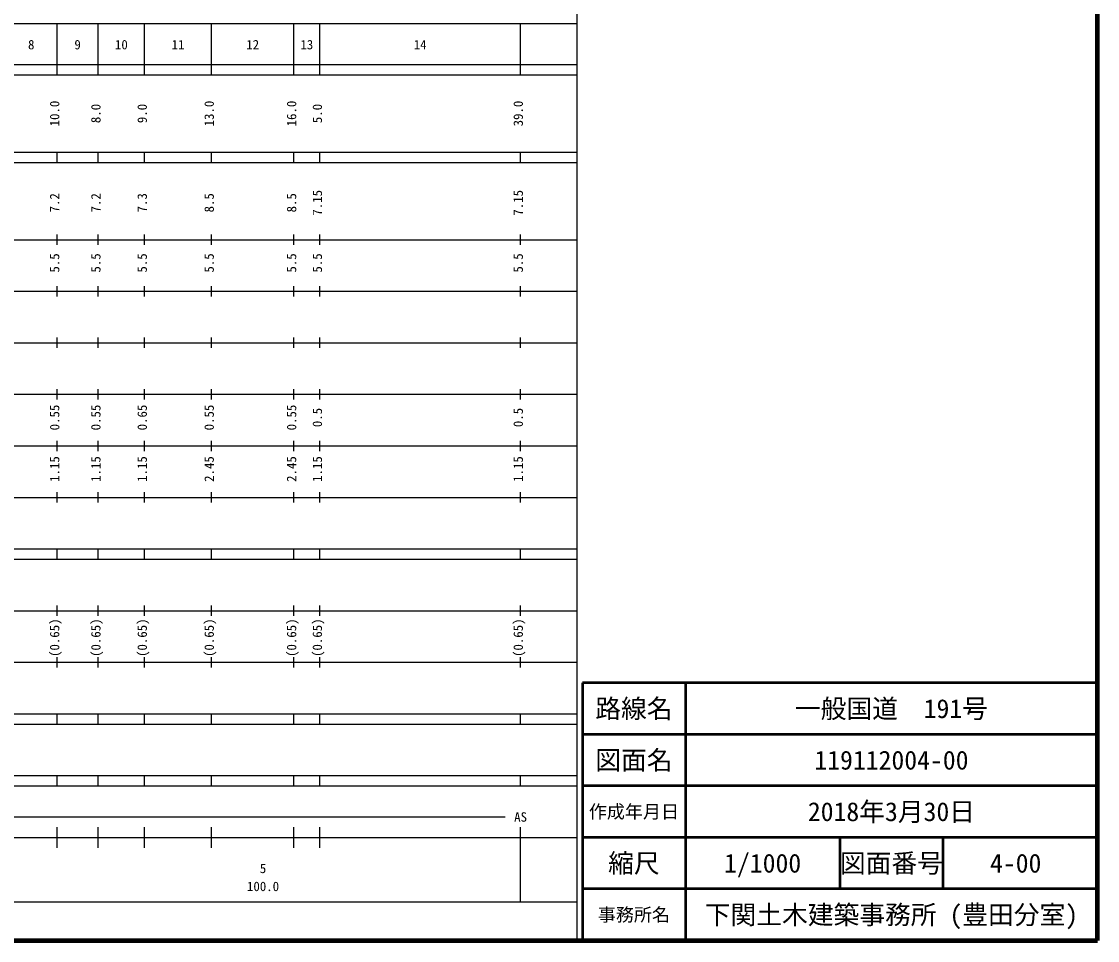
# Model space of a CAD drawing. Units: millimetres on the paper, enlarged 1000 times. Extents: x 40000 to 680000, y 20000 to 380000.
# Drawn here: x 471111 to 680000, y 20000 to 198357 of the extents above; entities that cross this region are included whole.
import ezdxf
from ezdxf.enums import TextEntityAlignment as Align

# ---------------------------------------------------------------- set-up
doc = ezdxf.new("R2010")
doc.units = ezdxf.units.MM
doc.header["$LTSCALE"] = 1000
for name, color, linetype, lineweight in [('M-TTL', 2, 'Continuous', 140), ('M-TTL-BAND', 7, 'Continuous', 25), ('M-TTL-FRAM', 2, 'Continuous', 50), ('M-TTL-LINE', 7, 'Continuous', 50), ('M-TTL-TXT', 7, 'Continuous', 50)]:
    doc.layers.add(name, color=color, linetype=linetype, lineweight=lineweight)
doc.styles.add('ＭＳ ゴシック', font='')
doc.styles.get('ＭＳ ゴシック').set_extended_font_data('MS Gothic')

msp = doc.modelspace()

# ---------------------------------------------------------------- linework, layer by layer
at = {"layer": 'M-TTL'}
for p, q in [((680000, 20000), (680000, 380000)), ((40000, 20000), (680000, 20000))]:
    msp.add_line(p, q, dxfattribs=at)
at = {"layer": 'M-TTL-BAND'}
for p, q in [((579000, 20000), (579000, 370000)), ((68000, 198000), (579000, 198000)), ((478000, 188000), (478000, 198000)), ((486000, 188000), (486000, 198000)), ((495000, 188000), (495000, 198000)), ((508000, 188000), (508000, 198000)), ((524000, 188000), (524000, 198000)), ((529000, 188000), (529000, 198000)), ((568000, 188000), (568000, 198000)), ((40000, 190000), (579000, 190000)), ((40000, 188000), (579000, 188000)), ((40000, 173000), (579000, 173000)), ((478000, 171000), (478000, 173000)), ((486000, 171000), (486000, 173000)), ((495000, 171000), (495000, 173000)), ((508000, 171000), (508000, 173000)), ((524000, 171000), (524000, 173000)), ((529000, 171000), (529000, 173000)), ((568000, 171000), (568000, 173000)), ((40000, 171000), (579000, 171000)), ((478000, 155000), (478000, 157000)), ((486000, 155000), (486000, 157000)), ((495000, 155000), (495000, 157000)), ((508000, 155000), (508000, 157000)), ((524000, 155000), (524000, 157000)), ((529000, 155000), (529000, 157000)), ((568000, 155000), (568000, 157000)), ((40000, 156000), (579000, 156000)), ((478000, 145000), (478000, 147000)), ((486000, 145000), (486000, 147000)), ((495000, 145000), (495000, 147000)), ((508000, 145000), (508000, 147000)), ((524000, 145000), (524000, 147000)), ((529000, 145000), (529000, 147000)), ((568000, 145000), (568000, 147000)), ((46000, 146000), (579000, 146000)), ((52000, 136000), (579000, 136000)), ((478000, 135000), (478000, 137000)), ((486000, 135000), (486000, 137000)), ((495000, 135000), (495000, 137000)), ((508000, 135000), (508000, 137000)), ((524000, 135000), (524000, 137000)), ((529000, 135000), (529000, 137000)), ((568000, 135000), (568000, 137000)), ((46000, 126000), (579000, 126000)), ((478000, 125000), (478000, 127000)), ((486000, 125000), (486000, 127000)), ((495000, 125000), (495000, 127000)), ((508000, 125000), (508000, 127000)), ((524000, 125000), (524000, 127000)), ((529000, 125000), (529000, 127000)), ((568000, 125000), (568000, 127000)), ((478000, 115000), (478000, 117000)), ((486000, 115000), (486000, 117000)), ((495000, 115000), (495000, 117000)), ((508000, 115000), (508000, 117000)), ((524000, 115000), (524000, 117000)), ((529000, 115000), (529000, 117000)), ((568000, 115000), (568000, 117000)), ((52000, 116000), (579000, 116000)), ((478000, 105000), (478000, 107000)), ((486000, 105000), (486000, 107000)), ((495000, 105000), (495000, 107000)), ((508000, 105000), (508000, 107000)), ((524000, 105000), (524000, 107000)), ((529000, 105000), (529000, 107000)), ((568000, 105000), (568000, 107000)), ((46000, 106000), (579000, 106000)), ((40000, 96000), (579000, 96000)), ((40000, 94000), (579000, 94000)), ((478000, 94000), (478000, 96000)), ((486000, 94000), (486000, 96000)), ((495000, 94000), (495000, 96000)), ((508000, 94000), (508000, 96000)), ((524000, 94000), (524000, 96000)), ((529000, 94000), (529000, 96000)), ((568000, 94000), (568000, 96000)), ((49000, 84000), (579000, 84000)), ((478000, 83000), (478000, 85000)), ((486000, 83000), (486000, 85000)), ((495000, 83000), (495000, 85000)), ((508000, 83000), (508000, 85000)), ((524000, 83000), (524000, 85000)), ((529000, 83000), (529000, 85000)), ((568000, 83000), (568000, 85000)), ((40000, 74000), (579000, 74000)), ((478000, 73000), (478000, 75000)), ((486000, 73000), (486000, 75000)), ((495000, 73000), (495000, 75000)), ((508000, 73000), (508000, 75000)), ((524000, 73000), (524000, 75000)), ((529000, 73000), (529000, 75000)), ((568000, 73000), (568000, 75000)), ((40000, 64000), (579000, 64000)), ((478000, 62000), (478000, 64000)), ((486000, 62000), (486000, 64000)), ((495000, 62000), (495000, 64000)), ((508000, 62000), (508000, 64000)), ((524000, 62000), (524000, 64000)), ((529000, 62000), (529000, 64000)), ((568000, 62000), (568000, 64000)), ((40000, 62000), (579000, 62000)), ((40000, 52000), (579000, 52000)), ((478000, 50000), (478000, 52000)), ((486000, 50000), (486000, 52000)), ((495000, 50000), (495000, 52000)), ((508000, 50000), (508000, 52000)), ((524000, 50000), (524000, 52000)), ((529000, 50000), (529000, 52000)), ((568000, 50000), (568000, 52000)), ((40000, 50000), (579000, 50000)), ((71000, 44000), (565000, 44000)), ((478000, 38000), (478000, 42000)), ((486000, 38000), (486000, 42000)), ((495000, 38000), (495000, 42000)), ((508000, 38000), (508000, 42000)), ((524000, 38000), (524000, 42000)), ((529000, 38000), (529000, 42000)), ((568000, 27500), (568000, 42000)), ((40000, 40000), (579000, 40000)), ((68000, 27500), (579000, 27500))]:
    msp.add_line(p, q, dxfattribs=at)
at = {"layer": 'M-TTL-FRAM'}
for p, q in [((680000, 70000), (580000, 70000)), ((580000, 70000), (580000, 20000))]:
    msp.add_line(p, q, dxfattribs=at)
at = {"layer": 'M-TTL-LINE'}
for p, q in [((600000, 70000), (600000, 20000)), ((680000, 60000), (580000, 60000)), ((680000, 50000), (580000, 50000)), ((680000, 40000), (580000, 40000)), ((630000, 40000), (630000, 30000)), ((650000, 40000), (650000, 30000)), ((680000, 30000), (580000, 30000))]:
    msp.add_line(p, q, dxfattribs=at)

# ---------------------------------------------------------------- texts
at = {"layer": 'M-TTL-BAND', "style": 'ＭＳ ゴシック'}
for s, p in [('8', (473000, 192405)), ('9', (482000, 192405)), ('10', (490500, 192405)), ('11', (501500, 192405)), ('12', (516000, 192405)), ('13', (526500, 192405)), ('14', (548500, 192405)), ('AS', (568000, 42500)), ('5', (518000, 32523)), ('100.0', (518000, 29033))]:
    msp.add_text(s, height=1833, dxfattribs=at).set_placement(p, align=Align.BOTTOM_CENTER)
for s, p in [('10.0', (479000, 180500)), ('8.0', (487000, 180500)), ('9.0', (496000, 180500)), ('13.0', (509000, 180500)), ('16.0', (525000, 180500)), ('5.0', (530000, 180500)), ('39.0', (569000, 180500)), ('7.15', (530000, 163174)), ('7.15', (569000, 163174)), ('7.2', (479000, 163174)), ('7.2', (487000, 163174)), ('7.3', (496000, 163174)), ('8.5', (509000, 163174)), ('8.5', (525000, 163174)), ('5.5', (479000, 151500)), ('5.5', (487000, 151500)), ('5.5', (496000, 151500)), ('5.5', (509000, 151500)), ('5.5', (525000, 151500)), ('5.5', (530000, 151500)), ('5.5', (569000, 151500)), ('0.55', (479000, 121500)), ('0.55', (487000, 121500)), ('0.65', (496000, 121500)), ('0.55', (509000, 121500)), ('0.55', (525000, 121500)), ('0.5', (530000, 121500)), ('0.5', (569000, 121500)), ('1.15', (479000, 111500)), ('1.15', (487000, 111500)), ('1.15', (496000, 111500)), ('2.45', (509000, 111500)), ('2.45', (525000, 111500)), ('1.15', (530000, 111500)), ('1.15', (569000, 111500)), ('(0.65)', (479000, 78764)), ('(0.65)', (487000, 78764)), ('(0.65)', (496000, 78764)), ('(0.65)', (509000, 78764)), ('(0.65)', (525000, 78764)), ('(0.65)', (530000, 78764)), ('(0.65)', (569000, 78764))]:
    msp.add_text(s, height=1833, rotation=90, dxfattribs=at).set_placement(p, align=Align.BOTTOM_CENTER)
at = {"layer": 'M-TTL-TXT', "style": 'ＭＳ ゴシック'}
for s, height, p in [('路線名', 3666, (590000, 65000)), ('路線名', 3666, (590000, 65000)), ('一般国道\u3000191号', 3666, (640000, 65000)), ('図面名', 3666, (590000, 55000)), ('図面名', 3666, (590000, 55000)), ('119112004-00', 3666, (640000, 55000)), ('作成年月日', 2566, (590000, 45000)), ('作成年月日', 2566, (590000, 45000)), ('2018年3月30日', 3666, (640000, 45000)), ('縮尺', 3666, (590000, 35000)), ('縮尺', 3666, (590000, 35000)), ('1/1000', 3666, (615000, 35000)), ('図面番号', 3666, (640000, 35000)), ('図面番号', 3666, (640000, 35000)), ('4-00', 3666, (664125, 35000)), ('下関土木建築事務所 (豊田分室)', 3666, (640000, 25000)), ('事務所名', 2566, (590000, 25000)), ('事務所名', 2566, (590000, 25000))]:
    msp.add_text(s, height=height, dxfattribs=at).set_placement(p, align=Align.MIDDLE_CENTER)

doc.saveas('drawing.dxf')
